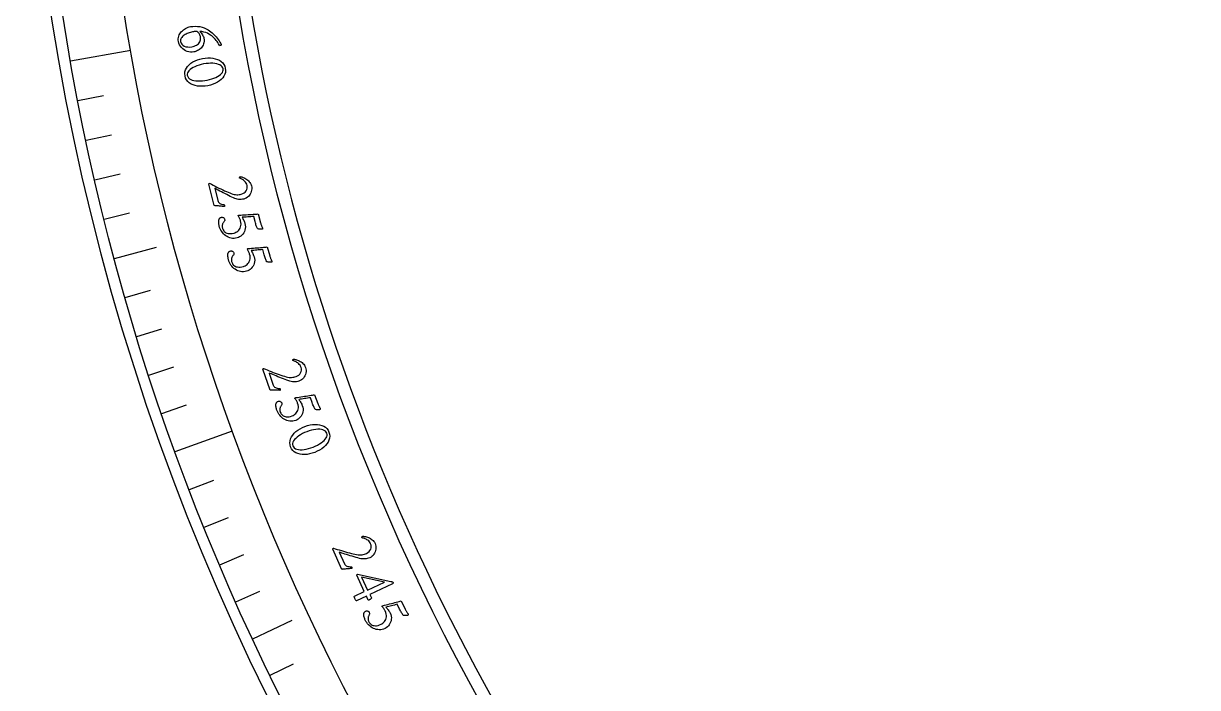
# Model space of a CAD drawing. Header units: millimetres. Extents: x -50 to 50, y -50 to 64.
# Drawn here: x -50 to -24.82, y -22.07 to -7.84 of the extents above; entities that cross this region are included whole.
import ezdxf

# ---------------------------------------------------------------- set-up
doc = ezdxf.new("R2010")
doc.units = ezdxf.units.MM
for name, color, linetype in [('CUT_INNER', 6, 'Continuous'), ('CUT_OUTER', 1, 'Continuous'), ('ENGRAVE', 7, 'Continuous'), ('ENGRAVE_FINE', 8, 'Continuous'), ('TEXT', 5, 'Continuous')]:
    doc.layers.add(name, color=color, linetype=linetype)

msp = doc.modelspace()

# ---------------------------------------------------------------- linework, layer by layer
at = {"layer": 'CUT_INNER'}
msp.add_arc((0.0002, -0.0001), 45.7499, 92.31774, 38.3206, dxfattribs=at)
at = {"layer": 'CUT_OUTER'}
msp.add_arc((0, -0.0002), 49.9998, 177.11535, 4.43206, dxfattribs=at)
at = {"layer": 'ENGRAVE'}
for points in [[(-48.9893, -8.6381), (-47.7001, -8.4108)], [(-48.05, -12.875), (-47.1468, -12.633)], [(-46.745, -17.0138), (-45.515, -16.5661)], [(-45.0843, -21.0231), (-44.2369, -20.628)]]:
    msp.add_lwpolyline(points, dxfattribs=at)
for radius in [49.745, 48.436, 46.005]:
    msp.add_circle((0, 0), radius, dxfattribs=at)
at = {"layer": 'ENGRAVE_FINE'}
for points in [[(-48.831, -9.4918), (-48.2804, -9.3847)], [(-48.658, -10.3426), (-48.1092, -10.2259)], [(-48.47, -11.1902), (-47.9234, -11.064)], [(-48.2674, -12.0344), (-47.723, -11.8987)], [(-47.818, -13.7116), (-47.2787, -13.5569)], [(-47.5714, -14.544), (-47.0349, -14.38)], [(-47.3103, -15.3721), (-46.7768, -15.1987)], [(-47.0348, -16.1954), (-46.5044, -16.0127)], [(-46.441, -17.827), (-45.9172, -17.626)], [(-46.1228, -18.6348), (-45.6026, -18.4247)], [(-45.7905, -19.4369), (-45.2741, -19.2177)], [(-45.4443, -20.2331), (-44.9318, -20.0049)], [(-44.7105, -21.8068), (-44.2063, -21.5608)]]:
    msp.add_lwpolyline(points, dxfattribs=at)
at = {"layer": 'TEXT'}
for points in [[(-46.1317, -8.1569), (-46.1274, -8.1906), (-46.1269, -8.2222), (-46.1301, -8.2515), (-46.137, -8.2786), (-46.147, -8.3035), (-46.1592, -8.3264), (-46.1736, -8.3472), (-46.1902, -8.3659), (-46.2084, -8.3827), (-46.2275, -8.3976), (-46.2474, -8.4107), (-46.2682, -8.4219), (-46.289, -8.4313), (-46.309, -8.4389), (-46.3281, -8.4448), (-46.3464, -8.4489), (-46.3833, -8.4533), (-46.4198, -8.4529), (-46.4558, -8.4476), (-46.4913, -8.4376), (-46.5253, -8.4232), (-46.5568, -8.4052), (-46.5858, -8.3835), (-46.6122, -8.3581), (-46.6351, -8.3294), (-46.6533, -8.2978), (-46.6671, -8.2633), (-46.6762, -8.226), (-46.6797, -8.196), (-46.6796, -8.1668), (-46.6759, -8.1385), (-46.6686, -8.1112), (-46.6582, -8.085), (-46.6453, -8.0603), (-46.6299, -8.037), (-46.6121, -8.0152), (-46.5922, -7.995), (-46.5707, -7.9766), (-46.5475, -7.96), (-46.5227, -7.9451), (-46.4969, -7.9323), (-46.4708, -7.9219), (-46.4444, -7.9138), (-46.4176, -7.908), (-46.3663, -7.9014), (-46.3156, -7.8991), (-46.2656, -7.9012), (-46.2163, -7.9076), (-46.1684, -7.9183), (-46.1228, -7.9332), (-46.0796, -7.9523), (-46.0385, -7.9756), (-46.0086, -7.996), (-45.9793, -8.0183), (-45.9508, -8.0425), (-45.9229, -8.0687), (-45.8962, -8.0961), (-45.8709, -8.1241), (-45.8471, -8.1527), (-45.8248, -8.1818), (-45.8044, -8.2109), (-45.7864, -8.2393), (-45.7709, -8.267), (-45.7577, -8.2939), (-45.7579, -8.2984), (-45.7603, -8.3024), (-45.7647, -8.306), (-45.7713, -8.309), (-45.7785, -8.3115), (-45.7846, -8.3135), (-45.7896, -8.3149), (-45.7935, -8.3158), (-45.8051, -8.2954), (-45.8182, -8.2738), (-45.833, -8.251), (-45.8494, -8.2269), (-45.8676, -8.2024), (-45.8879, -8.1782), (-45.9103, -8.1542), (-45.9348, -8.1305), (-45.9614, -8.1078), (-45.9905, -8.0869), (-46.0221, -8.0678), (-46.056, -8.0505), (-46.0926, -8.0357), (-46.1322, -8.0239), (-46.1746, -8.0154), (-46.2199, -8.0099), (-46.2031, -8.0259), (-46.1877, -8.0431), (-46.1738, -8.0617), (-46.1613, -8.0816), (-46.1506, -8.1017), (-46.1422, -8.1209), (-46.1359, -8.1393), (-46.1317, -8.1569)], [(-46.2811, -8.0092), (-46.2924, -8.0098), (-46.3039, -8.0106), (-46.3155, -8.0117), (-46.3273, -8.0129), (-46.3391, -8.0143), (-46.3509, -8.0159), (-46.3626, -8.0177), (-46.3744, -8.0196), (-46.3972, -8.0242), (-46.4204, -8.0301), (-46.4439, -8.0373), (-46.4678, -8.0457), (-46.4912, -8.0554), (-46.5135, -8.0663), (-46.5348, -8.0783), (-46.5549, -8.0914), (-46.5734, -8.1056), (-46.5897, -8.1208), (-46.6038, -8.1369), (-46.6157, -8.154), (-46.6247, -8.1719), (-46.6301, -8.1904), (-46.6319, -8.2095), (-46.6302, -8.2293), (-46.6209, -8.2597), (-46.6045, -8.2857), (-46.5811, -8.3075), (-46.5507, -8.325), (-46.5152, -8.3373), (-46.477, -8.3438), (-46.4358, -8.3444), (-46.3918, -8.3392), (-46.3636, -8.333), (-46.3369, -8.3249), (-46.3115, -8.3148), (-46.2876, -8.3027), (-46.2658, -8.2887), (-46.2468, -8.2726), (-46.2307, -8.2544), (-46.2174, -8.2342), (-46.2077, -8.2119), (-46.2023, -8.1874), (-46.2012, -8.1606), (-46.2044, -8.1315), (-46.2075, -8.1168), (-46.2119, -8.1016), (-46.2176, -8.0857), (-46.2245, -8.0693), (-46.2337, -8.053), (-46.2462, -8.0376), (-46.262, -8.023), (-46.2811, -8.0092)], [(-45.6719, -8.7987), (-45.6669, -8.8444), (-45.67, -8.8878), (-45.6811, -8.929), (-45.7002, -8.9681), (-45.7262, -9.0047), (-45.7578, -9.0383), (-45.7951, -9.0691), (-45.838, -9.0969), (-45.8853, -9.1215), (-45.9357, -9.1423), (-45.9893, -9.1595), (-46.046, -9.173), (-46.1036, -9.1822), (-46.1597, -9.1867), (-46.2143, -9.1865), (-46.2675, -9.1814), (-46.3179, -9.1716), (-46.3643, -9.1568), (-46.4066, -9.1373), (-46.4449, -9.1128), (-46.4778, -9.0834), (-46.5039, -9.049), (-46.5231, -9.0096), (-46.5356, -8.9651), (-46.5403, -8.9204), (-46.5369, -8.8773), (-46.5255, -8.836), (-46.5059, -8.7963), (-46.4795, -8.7591), (-46.4475, -8.7248), (-46.41, -8.6936), (-46.3669, -8.6653), (-46.3194, -8.6406), (-46.2689, -8.6199), (-46.2151, -8.6031), (-46.1583, -8.5902), (-46.1006, -8.5817), (-46.0445, -8.5779), (-45.9899, -8.5787), (-45.9368, -8.5843), (-45.8865, -8.5945), (-45.8404, -8.6095), (-45.7985, -8.6294), (-45.7607, -8.654), (-45.7284, -8.6833), (-45.7028, -8.7172), (-45.684, -8.7556), (-45.6719, -8.7987)], [(-45.72, -8.815), (-45.7284, -8.7888), (-45.7428, -8.7658), (-45.7633, -8.7459), (-45.7899, -8.7292), (-45.8214, -8.7156), (-45.8569, -8.7051), (-45.8963, -8.6977), (-45.9397, -8.6935), (-45.986, -8.6923), (-46.0342, -8.6944), (-46.0842, -8.6996), (-46.1362, -8.708), (-46.1871, -8.719), (-46.2353, -8.7324), (-46.2809, -8.7481), (-46.3237, -8.7662), (-46.3629, -8.786), (-46.3973, -8.807), (-46.4269, -8.8292), (-46.4518, -8.8525), (-46.4709, -8.8766), (-46.4832, -8.9008), (-46.4886, -8.9253), (-46.4872, -8.9501), (-46.4783, -8.9785), (-46.4631, -9.003), (-46.4418, -9.0236), (-46.4142, -9.0403), (-46.3816, -9.0534), (-46.3449, -9.063), (-46.3043, -9.0693), (-46.2598, -9.0722), (-46.2125, -9.072), (-46.1639, -9.0689), (-46.1138, -9.0629), (-46.0624, -9.0541), (-46.0112, -9.0427), (-45.9631, -9.0291), (-45.9182, -9.0134), (-45.8765, -8.9956), (-45.8387, -8.9762), (-45.8056, -8.9556), (-45.7772, -8.9339), (-45.7534, -8.9109), (-45.7353, -8.8873), (-45.7237, -8.8634), (-45.7186, -8.8393), (-45.72, -8.815)], [(-45.693, -11.7636), (-45.7115, -11.7611), (-45.7312, -11.7587), (-45.7521, -11.7563), (-45.7741, -11.7541), (-45.7962, -11.752), (-45.8175, -11.7501), (-45.838, -11.7482), (-45.8576, -11.7466), (-45.8752, -11.7451), (-45.8897, -11.7439), (-45.901, -11.743), (-45.9092, -11.7424), (-46.0247, -11.2813), (-46.0236, -11.2789), (-46.0221, -11.2762), (-46.0203, -11.2733), (-46.018, -11.2703), (-46.0156, -11.2675), (-46.0133, -11.2653), (-46.0111, -11.2638), (-46.009, -11.263), (-45.9705, -11.2834), (-45.9313, -11.304), (-45.8912, -11.3246), (-45.8505, -11.3454), (-45.8094, -11.3659), (-45.7688, -11.3858), (-45.7284, -11.4049), (-45.6884, -11.4234), (-45.6495, -11.4407), (-45.6123, -11.4565), (-45.577, -11.4707), (-45.5436, -11.4834), (-45.51, -11.4946), (-45.4792, -11.5025), (-45.4513, -11.5073), (-45.426, -11.509), (-45.4022, -11.5083), (-45.3781, -11.506), (-45.3539, -11.5021), (-45.3296, -11.4967), (-45.2977, -11.4859), (-45.2699, -11.4707), (-45.246, -11.451), (-45.2261, -11.4269), (-45.2115, -11.4), (-45.2032, -11.3717), (-45.2015, -11.3422), (-45.2061, -11.3113), (-45.2139, -11.2864), (-45.2241, -11.2638), (-45.2368, -11.2436), (-45.252, -11.2258), (-45.2683, -11.2102), (-45.2848, -11.1965), (-45.3013, -11.1848), (-45.3178, -11.1751), (-45.3333, -11.1671), (-45.3465, -11.1608), (-45.3576, -11.156), (-45.3665, -11.1528), (-45.3669, -11.1486), (-45.3663, -11.144), (-45.3646, -11.1391), (-45.3618, -11.1338), (-45.3586, -11.129), (-45.3558, -11.1254), (-45.3532, -11.123), (-45.351, -11.1219), (-45.3432, -11.1231), (-45.3327, -11.1254), (-45.3197, -11.1291), (-45.3042, -11.1339), (-45.287, -11.1403), (-45.269, -11.1483), (-45.2502, -11.1579), (-45.2307, -11.1693), (-45.2112, -11.1822), (-45.1925, -11.1967), (-45.1748, -11.2127), (-45.1579, -11.2302), (-45.1427, -11.2495), (-45.13, -11.2708), (-45.1197, -11.2939), (-45.1119, -11.3191), (-45.1062, -11.3503), (-45.1048, -11.3811), (-45.1077, -11.4115), (-45.1149, -11.4416), (-45.1258, -11.4703), (-45.1396, -11.497), (-45.1564, -11.5216), (-45.1761, -11.5441), (-45.1982, -11.5639), (-45.2222, -11.58), (-45.2479, -11.5927), (-45.2754, -11.6017), (-45.3038, -11.6076), (-45.3319, -11.6108), (-45.3599, -11.6113), (-45.3876, -11.6089), (-45.4151, -11.6042), (-45.4422, -11.5974), (-45.4689, -11.5885), (-45.4952, -11.5775), (-45.5301, -11.5613), (-45.5663, -11.544), (-45.6037, -11.5256), (-45.6424, -11.5062), (-45.6811, -11.4864), (-45.7185, -11.4671), (-45.7548, -11.4483), (-45.7898, -11.43), (-45.8225, -11.4128), (-45.8518, -11.3974), (-45.8776, -11.3838), (-45.9, -11.3721), (-45.8338, -11.6362), (-45.8274, -11.6546), (-45.8184, -11.6704), (-45.8067, -11.6837), (-45.7923, -11.6944), (-45.7749, -11.7031), (-45.7544, -11.7105), (-45.7307, -11.7167), (-45.7038, -11.7216), (-45.6997, -11.7226), (-45.6964, -11.7251), (-45.6937, -11.7291), (-45.6918, -11.7344), (-45.6914, -11.7368), (-45.6911, -11.74), (-45.691, -11.744), (-45.691, -11.7487), (-45.6912, -11.7534), (-45.6916, -11.7575), (-45.6922, -11.7609), (-45.693, -11.7636)], [(-45.251, -12.125), (-45.2432, -12.163), (-45.2405, -12.1993), (-45.2429, -12.2339), (-45.2505, -12.2667), (-45.2622, -12.2974), (-45.2771, -12.3257), (-45.295, -12.3514), (-45.316, -12.3747), (-45.3393, -12.395), (-45.3641, -12.4117), (-45.3903, -12.4249), (-45.4179, -12.4344), (-45.4513, -12.4416), (-45.4841, -12.4447), (-45.5163, -12.4438), (-45.5479, -12.4388), (-45.5785, -12.4302), (-45.6077, -12.4187), (-45.6355, -12.4043), (-45.662, -12.387), (-45.6868, -12.3671), (-45.7097, -12.3451), (-45.7307, -12.3211), (-45.7498, -12.295), (-45.7667, -12.2673), (-45.7812, -12.2386), (-45.7932, -12.2089), (-45.8028, -12.1782), (-45.8059, -12.1643), (-45.8086, -12.1486), (-45.8108, -12.1311), (-45.8124, -12.1116), (-45.8132, -12.0916), (-45.8125, -12.0722), (-45.8106, -12.0535), (-45.8072, -12.0354), (-45.8053, -12.0316), (-45.8022, -12.0268), (-45.798, -12.021), (-45.7926, -12.0141), (-45.7863, -12.0074), (-45.7795, -12.002), (-45.7722, -11.9979), (-45.7643, -11.9951), (-45.7505, -11.9926), (-45.7375, -11.9926), (-45.7253, -11.9951), (-45.7139, -12), (-45.7039, -12.0068), (-45.6959, -12.0147), (-45.69, -12.0238), (-45.6861, -12.034), (-45.684, -12.0472), (-45.685, -12.0596), (-45.6889, -12.0713), (-45.6958, -12.0823), (-45.7039, -12.0928), (-45.7114, -12.1033), (-45.7183, -12.1136), (-45.7245, -12.124), (-45.7306, -12.1363), (-45.7351, -12.1491), (-45.7378, -12.1625), (-45.7388, -12.1764), (-45.7386, -12.1905), (-45.7374, -12.2042), (-45.7353, -12.2176), (-45.7323, -12.2307), (-45.7264, -12.248), (-45.7179, -12.2648), (-45.707, -12.281), (-45.6936, -12.2966), (-45.6776, -12.3108), (-45.6587, -12.3227), (-45.637, -12.3322), (-45.6126, -12.3394), (-45.5852, -12.3434), (-45.5548, -12.3434), (-45.5215, -12.3392), (-45.4852, -12.331), (-45.4644, -12.324), (-45.4439, -12.3142), (-45.4237, -12.3018), (-45.4038, -12.2866), (-45.3852, -12.2687), (-45.3692, -12.2481), (-45.3558, -12.225), (-45.3448, -12.1991), (-45.3376, -12.1706), (-45.3353, -12.1393), (-45.3381, -12.1051), (-45.3458, -12.0682), (-45.3493, -12.0566), (-45.354, -12.0434), (-45.36, -12.0285), (-45.3673, -12.012), (-45.3749, -11.9959), (-45.3821, -11.9824), (-45.3889, -11.9715), (-45.3953, -11.9632), (-45.3955, -11.9611), (-45.3948, -11.9589), (-45.3934, -11.9566), (-45.3912, -11.9542), (-45.3885, -11.9519), (-45.3856, -11.95), (-45.3825, -11.9485), (-45.3792, -11.9474), (-45.3401, -11.945), (-45.301, -11.9426), (-45.2618, -11.9402), (-45.2227, -11.9378), (-45.1842, -11.9354), (-45.1471, -11.9331), (-45.1113, -11.9308), (-45.0769, -11.9286), (-45.0446, -11.9265), (-45.0156, -11.9244), (-44.9897, -11.9223), (-44.967, -11.9202), (-44.9156, -12.1123), (-44.9118, -12.1256), (-44.9077, -12.1391), (-44.9031, -12.1526), (-44.8981, -12.1662), (-44.8931, -12.1792), (-44.8883, -12.191), (-44.8838, -12.2017), (-44.8794, -12.2111), (-44.8757, -12.2189), (-44.8731, -12.2244), (-44.8715, -12.2278), (-44.871, -12.2289), (-44.872, -12.2326), (-44.873, -12.236), (-44.8739, -12.2392), (-44.8746, -12.242), (-44.8756, -12.2445), (-44.877, -12.2464), (-44.879, -12.2479), (-44.8814, -12.2489), (-44.8844, -12.2494), (-44.889, -12.2497), (-44.8954, -12.2499), (-44.9036, -12.2499), (-44.913, -12.2497), (-44.9229, -12.2491), (-44.9333, -12.2481), (-44.9444, -12.2467), (-44.9554, -12.2448), (-44.9658, -12.2424), (-44.9757, -12.2393), (-44.9851, -12.2356), (-44.9902, -12.2219), (-44.9958, -12.207), (-45.0016, -12.1906), (-45.0079, -12.173), (-45.0143, -12.1538), (-45.0209, -12.1328), (-45.0275, -12.11), (-45.0343, -12.0855), (-45.0636, -11.9759), (-45.095, -11.9779), (-45.1267, -11.98), (-45.1586, -11.9822), (-45.1908, -11.9846), (-45.2227, -11.9869), (-45.2538, -11.9889), (-45.2842, -11.9906), (-45.3139, -11.9921), (-45.3049, -12.0052), (-45.2957, -12.0205), (-45.2864, -12.0381), (-45.2769, -12.0578), (-45.2682, -12.0776), (-45.2609, -12.0954), (-45.2552, -12.1112), (-45.251, -12.125)], [(-45.054, -12.8378), (-45.0455, -12.8757), (-45.0423, -12.9119), (-45.0442, -12.9465), (-45.0512, -12.9795), (-45.0625, -13.0104), (-45.0768, -13.0388), (-45.0944, -13.0649), (-45.115, -13.0885), (-45.138, -13.1092), (-45.1625, -13.1263), (-45.1885, -13.1398), (-45.2159, -13.1498), (-45.2492, -13.1575), (-45.282, -13.1612), (-45.3142, -13.1607), (-45.3458, -13.1562), (-45.3766, -13.1481), (-45.406, -13.1371), (-45.434, -13.1232), (-45.4607, -13.1062), (-45.4859, -13.0867), (-45.5091, -13.0651), (-45.5305, -13.0414), (-45.55, -13.0156), (-45.5674, -12.9883), (-45.5823, -12.9598), (-45.5948, -12.9303), (-45.6048, -12.8997), (-45.6082, -12.8859), (-45.6111, -12.8702), (-45.6136, -12.8527), (-45.6155, -12.8333), (-45.6166, -12.8133), (-45.6163, -12.7939), (-45.6146, -12.7751), (-45.6115, -12.757), (-45.6097, -12.7532), (-45.6067, -12.7483), (-45.6025, -12.7424), (-45.5972, -12.7355), (-45.591, -12.7286), (-45.5843, -12.7231), (-45.5771, -12.7189), (-45.5693, -12.716), (-45.5555, -12.7133), (-45.5425, -12.7131), (-45.5302, -12.7154), (-45.5187, -12.7201), (-45.5086, -12.7267), (-45.5006, -12.7345), (-45.4945, -12.7435), (-45.4905, -12.7537), (-45.4882, -12.7668), (-45.4889, -12.7793), (-45.4927, -12.791), (-45.4994, -12.8021), (-45.5073, -12.8127), (-45.5147, -12.8233), (-45.5214, -12.8338), (-45.5275, -12.8442), (-45.5334, -12.8566), (-45.5376, -12.8695), (-45.5401, -12.883), (-45.5409, -12.8969), (-45.5404, -12.911), (-45.539, -12.9247), (-45.5367, -12.938), (-45.5335, -12.951), (-45.5273, -12.9683), (-45.5186, -12.9849), (-45.5075, -13.001), (-45.4938, -13.0164), (-45.4776, -13.0303), (-45.4585, -13.0419), (-45.4367, -13.0511), (-45.4121, -13.0579), (-45.3846, -13.0615), (-45.3543, -13.0609), (-45.321, -13.0563), (-45.2848, -13.0475), (-45.2642, -13.0401), (-45.2438, -13.03), (-45.2238, -13.0172), (-45.2042, -13.0017), (-45.1859, -12.9836), (-45.1702, -12.9628), (-45.1571, -12.9394), (-45.1466, -12.9134), (-45.1398, -12.8848), (-45.1381, -12.8534), (-45.1414, -12.8193), (-45.1497, -12.7825), (-45.1533, -12.771), (-45.1583, -12.7578), (-45.1645, -12.743), (-45.172, -12.7266), (-45.1799, -12.7106), (-45.1873, -12.6973), (-45.1943, -12.6865), (-45.2008, -12.6783), (-45.201, -12.6762), (-45.2004, -12.674), (-45.199, -12.6717), (-45.1968, -12.6692), (-45.1942, -12.6669), (-45.1913, -12.6649), (-45.1882, -12.6634), (-45.185, -12.6623), (-45.1459, -12.6592), (-45.1068, -12.6562), (-45.0677, -12.6532), (-45.0286, -12.6501), (-44.9902, -12.6471), (-44.9531, -12.6442), (-44.9174, -12.6414), (-44.8829, -12.6387), (-44.8508, -12.636), (-44.8218, -12.6335), (-44.7959, -12.631), (-44.7732, -12.6286), (-44.7188, -12.8198), (-44.7148, -12.8331), (-44.7104, -12.8464), (-44.7057, -12.8599), (-44.7005, -12.8734), (-44.6953, -12.8863), (-44.6903, -12.8981), (-44.6856, -12.9087), (-44.6811, -12.9181), (-44.6773, -12.9258), (-44.6745, -12.9312), (-44.6729, -12.9345), (-44.6723, -12.9356), (-44.6733, -12.9394), (-44.6743, -12.9428), (-44.6751, -12.946), (-44.6758, -12.9489), (-44.6767, -12.9513), (-44.6781, -12.9533), (-44.6801, -12.9548), (-44.6825, -12.9558), (-44.6854, -12.9564), (-44.6901, -12.9568), (-44.6965, -12.9571), (-44.7047, -12.9572), (-44.714, -12.9572), (-44.7239, -12.9567), (-44.7344, -12.9559), (-44.7455, -12.9547), (-44.7565, -12.953), (-44.767, -12.9506), (-44.7769, -12.9477), (-44.7863, -12.9442), (-44.7917, -12.9306), (-44.7975, -12.9157), (-44.8036, -12.8995), (-44.8101, -12.8819), (-44.8169, -12.8628), (-44.8238, -12.8419), (-44.8308, -12.8193), (-44.8379, -12.7949), (-44.8689, -12.6858), (-44.9003, -12.6882), (-44.932, -12.6908), (-44.9639, -12.6936), (-44.996, -12.6965), (-45.0278, -12.6993), (-45.0589, -12.7018), (-45.0893, -12.704), (-45.119, -12.7059), (-45.1097, -12.7188), (-45.1003, -12.734), (-45.0907, -12.7514), (-45.081, -12.771), (-45.0719, -12.7907), (-45.0644, -12.8084), (-45.0584, -12.8241), (-45.054, -12.8378)], [(-44.4938, -15.7013), (-44.5125, -15.7004), (-44.5324, -15.6997), (-44.5534, -15.6992), (-44.5755, -15.6989), (-44.5977, -15.6987), (-44.6191, -15.6986), (-44.6396, -15.6986), (-44.6593, -15.6986), (-44.677, -15.6987), (-44.6915, -15.6987), (-44.7029, -15.6988), (-44.7111, -15.6989), (-44.8663, -15.2497), (-44.8654, -15.2472), (-44.8642, -15.2444), (-44.8626, -15.2414), (-44.8606, -15.2381), (-44.8585, -15.2351), (-44.8563, -15.2328), (-44.8543, -15.2311), (-44.8523, -15.2301), (-44.8122, -15.2471), (-44.7713, -15.2641), (-44.7296, -15.2812), (-44.6872, -15.2984), (-44.6445, -15.3152), (-44.6023, -15.3314), (-44.5604, -15.347), (-44.5189, -15.3619), (-44.4786, -15.3758), (-44.4403, -15.3883), (-44.4039, -15.3994), (-44.3694, -15.4091), (-44.335, -15.4173), (-44.3037, -15.4225), (-44.2754, -15.4249), (-44.2501, -15.4243), (-44.2264, -15.4215), (-44.2026, -15.4172), (-44.1789, -15.4112), (-44.1551, -15.4037), (-44.1243, -15.3902), (-44.0979, -15.3725), (-44.0758, -15.3509), (-44.0581, -15.3251), (-44.0458, -15.297), (-44.0401, -15.2682), (-44.0409, -15.2386), (-44.0483, -15.2083), (-44.0582, -15.1841), (-44.0703, -15.1625), (-44.0847, -15.1435), (-44.1014, -15.1271), (-44.119, -15.1129), (-44.1366, -15.1008), (-44.1541, -15.0905), (-44.1714, -15.0823), (-44.1875, -15.0757), (-44.2012, -15.0705), (-44.2127, -15.0667), (-44.2218, -15.0643), (-44.2226, -15.0602), (-44.2224, -15.0556), (-44.2211, -15.0505), (-44.2188, -15.045), (-44.2161, -15.0399), (-44.2135, -15.0361), (-44.2112, -15.0335), (-44.2091, -15.0322), (-44.2012, -15.0327), (-44.1906, -15.0341), (-44.1773, -15.0366), (-44.1614, -15.0401), (-44.1437, -15.0449), (-44.1251, -15.0513), (-44.1055, -15.0593), (-44.0851, -15.0689), (-44.0645, -15.0801), (-44.0447, -15.0929), (-44.0256, -15.1073), (-44.0073, -15.1233), (-43.9905, -15.1412), (-43.9759, -15.1612), (-43.9637, -15.1834), (-43.9538, -15.2078), (-43.9453, -15.2384), (-43.9412, -15.269), (-43.9415, -15.2995), (-43.9461, -15.33), (-43.9544, -15.3596), (-43.9658, -15.3874), (-43.9804, -15.4134), (-43.9981, -15.4376), (-44.0184, -15.4591), (-44.0408, -15.4773), (-44.0653, -15.4922), (-44.092, -15.5036), (-44.1197, -15.512), (-44.1475, -15.5176), (-44.1753, -15.5204), (-44.2031, -15.5206), (-44.2309, -15.5182), (-44.2585, -15.5138), (-44.2858, -15.5073), (-44.313, -15.4986), (-44.3492, -15.4855), (-44.3868, -15.4714), (-44.4257, -15.4564), (-44.4659, -15.4404), (-44.5061, -15.4241), (-44.5451, -15.4081), (-44.5829, -15.3925), (-44.6194, -15.3773), (-44.6535, -15.363), (-44.684, -15.3503), (-44.7109, -15.339), (-44.7342, -15.3293), (-44.6452, -15.5866), (-44.6373, -15.6044), (-44.6269, -15.6194), (-44.6141, -15.6315), (-44.5988, -15.6409), (-44.5808, -15.6481), (-44.5597, -15.6537), (-44.5355, -15.6578), (-44.5082, -15.6603), (-44.5041, -15.661), (-44.5006, -15.6632), (-44.4976, -15.6669), (-44.4952, -15.6721), (-44.4946, -15.6744), (-44.494, -15.6776), (-44.4936, -15.6815), (-44.4932, -15.6862), (-44.493, -15.691), (-44.493, -15.6951), (-44.4933, -15.6985), (-44.4938, -15.7013)], [(-44.0221, -16.0227), (-44.0109, -16.06), (-44.0051, -16.0959), (-44.0045, -16.1305), (-44.0092, -16.1639), (-44.0182, -16.1955), (-44.0305, -16.2249), (-44.0461, -16.2521), (-44.0651, -16.2772), (-44.0865, -16.2994), (-44.1097, -16.3182), (-44.1346, -16.3336), (-44.1613, -16.3455), (-44.194, -16.3556), (-44.2264, -16.3616), (-44.2585, -16.3634), (-44.2904, -16.3612), (-44.3217, -16.3553), (-44.3518, -16.3465), (-44.3808, -16.3345), (-44.4086, -16.3195), (-44.4351, -16.3019), (-44.4598, -16.282), (-44.4828, -16.2599), (-44.5041, -16.2356), (-44.5234, -16.2095), (-44.5403, -16.1822), (-44.5549, -16.1536), (-44.5671, -16.1238), (-44.5714, -16.1103), (-44.5755, -16.0949), (-44.5792, -16.0776), (-44.5825, -16.0584), (-44.585, -16.0385), (-44.586, -16.0191), (-44.5857, -16.0003), (-44.584, -15.982), (-44.5824, -15.978), (-44.5797, -15.973), (-44.576, -15.9668), (-44.5712, -15.9595), (-44.5655, -15.9522), (-44.5592, -15.9463), (-44.5523, -15.9415), (-44.5447, -15.9381), (-44.5312, -15.9344), (-44.5182, -15.9332), (-44.5058, -15.9346), (-44.494, -15.9386), (-44.4835, -15.9444), (-44.4749, -15.9516), (-44.4682, -15.9602), (-44.4634, -15.97), (-44.4602, -15.983), (-44.4601, -15.9955), (-44.4629, -16.0074), (-44.4689, -16.0189), (-44.476, -16.0301), (-44.4826, -16.0412), (-44.4885, -16.0522), (-44.4939, -16.063), (-44.4989, -16.0758), (-44.5022, -16.0889), (-44.5037, -16.1025), (-44.5035, -16.1165), (-44.502, -16.1305), (-44.4997, -16.1441), (-44.4964, -16.1572), (-44.4923, -16.17), (-44.4849, -16.1867), (-44.475, -16.2027), (-44.4627, -16.2179), (-44.448, -16.2323), (-44.4308, -16.245), (-44.411, -16.2552), (-44.3886, -16.2628), (-44.3635, -16.2679), (-44.3359, -16.2695), (-44.3057, -16.2668), (-44.2728, -16.2597), (-44.2374, -16.2484), (-44.2173, -16.2396), (-44.1977, -16.2281), (-44.1787, -16.2139), (-44.1601, -16.197), (-44.1432, -16.1776), (-44.1291, -16.1557), (-44.1177, -16.1315), (-44.109, -16.1048), (-44.1043, -16.0757), (-44.1048, -16.0443), (-44.1105, -16.0106), (-44.1214, -15.9744), (-44.1259, -15.9632), (-44.1318, -15.9504), (-44.1391, -15.9361), (-44.1477, -15.9203), (-44.1567, -15.9049), (-44.1651, -15.8921), (-44.1728, -15.8818), (-44.1799, -15.8741), (-44.1802, -15.8721), (-44.1798, -15.8698), (-44.1786, -15.8674), (-44.1766, -15.8648), (-44.1741, -15.8623), (-44.1714, -15.8601), (-44.1684, -15.8584), (-44.1653, -15.857), (-44.1265, -15.8512), (-44.0877, -15.8454), (-44.0489, -15.8396), (-44.0102, -15.8338), (-43.972, -15.828), (-43.9353, -15.8225), (-43.8998, -15.8171), (-43.8657, -15.8119), (-43.8338, -15.807), (-43.805, -15.8024), (-43.7794, -15.798), (-43.7569, -15.794), (-43.689, -15.9808), (-43.6841, -15.9938), (-43.6788, -16.0068), (-43.6731, -16.0199), (-43.6669, -16.033), (-43.6608, -16.0456), (-43.655, -16.0569), (-43.6495, -16.0671), (-43.6444, -16.0762), (-43.64, -16.0836), (-43.6369, -16.0889), (-43.635, -16.092), (-43.6344, -16.0931), (-43.6351, -16.0969), (-43.6358, -16.1004), (-43.6364, -16.1036), (-43.6369, -16.1065), (-43.6376, -16.1091), (-43.6389, -16.1111), (-43.6407, -16.1128), (-43.6431, -16.114), (-43.646, -16.1147), (-43.6506, -16.1154), (-43.657, -16.1162), (-43.6651, -16.1169), (-43.6744, -16.1175), (-43.6844, -16.1178), (-43.6949, -16.1177), (-43.706, -16.1173), (-43.7171, -16.1164), (-43.7277, -16.1148), (-43.7379, -16.1126), (-43.7475, -16.1097), (-43.7538, -16.0966), (-43.7606, -16.0821), (-43.7679, -16.0664), (-43.7756, -16.0493), (-43.7838, -16.0308), (-43.7921, -16.0104), (-43.8007, -15.9884), (-43.8096, -15.9645), (-43.8483, -15.8579), (-43.8795, -15.8626), (-43.9109, -15.8674), (-43.9425, -15.8725), (-43.9743, -15.8776), (-44.0059, -15.8827), (-44.0367, -15.8874), (-44.0669, -15.8918), (-44.0963, -15.8958), (-44.0862, -15.9081), (-44.0757, -15.9226), (-44.0649, -15.9392), (-44.0537, -15.9581), (-44.0433, -15.977), (-44.0345, -15.9942), (-44.0275, -16.0094), (-44.0221, -16.0227)], [(-43.4502, -16.5959), (-43.4373, -16.64), (-43.4328, -16.6833), (-43.4365, -16.7258), (-43.4486, -16.7676), (-43.4679, -16.8081), (-43.4932, -16.8468), (-43.5245, -16.8835), (-43.562, -16.9184), (-43.6043, -16.9508), (-43.6503, -16.9801), (-43.7001, -17.0063), (-43.7536, -17.0294), (-43.8087, -17.0485), (-43.8631, -17.0627), (-43.917, -17.0719), (-43.9702, -17.0762), (-44.0216, -17.0752), (-44.0698, -17.0688), (-44.1149, -17.0569), (-44.1569, -17.0395), (-44.1944, -17.0162), (-44.226, -16.9868), (-44.2519, -16.9513), (-44.2718, -16.9097), (-44.2843, -16.8665), (-44.2884, -16.8235), (-44.2843, -16.7808), (-44.2719, -16.7384), (-44.2524, -16.6971), (-44.2268, -16.6578), (-44.1953, -16.6205), (-44.1577, -16.5852), (-44.1153, -16.5526), (-44.0691, -16.5234), (-44.0191, -16.4975), (-43.9653, -16.475), (-43.91, -16.4566), (-43.8554, -16.4431), (-43.8015, -16.4345), (-43.7482, -16.4307), (-43.697, -16.432), (-43.649, -16.4389), (-43.6043, -16.4511), (-43.5628, -16.4688), (-43.5259, -16.492), (-43.4948, -16.5209), (-43.4696, -16.5556), (-43.4502, -16.5959)], [(-43.4947, -16.6203), (-43.5075, -16.5959), (-43.5257, -16.5757), (-43.5494, -16.5597), (-43.5784, -16.5479), (-43.6118, -16.54), (-43.6486, -16.5358), (-43.6887, -16.5354), (-43.7322, -16.5387), (-43.778, -16.5457), (-43.825, -16.556), (-43.8735, -16.5699), (-43.9232, -16.5872), (-43.9714, -16.6068), (-44.0165, -16.6284), (-44.0587, -16.6518), (-44.0977, -16.677), (-44.1329, -16.7033), (-44.1631, -16.73), (-44.1884, -16.757), (-44.2089, -16.7843), (-44.2235, -16.8113), (-44.2314, -16.8373), (-44.2325, -16.8624), (-44.2268, -16.8865), (-44.2131, -16.9129), (-44.1939, -16.9344), (-44.1693, -16.951), (-44.1392, -16.9627), (-44.1048, -16.9699), (-44.0671, -16.9731), (-44.026, -16.9722), (-43.9816, -16.9673), (-43.9351, -16.9589), (-43.8878, -16.9474), (-43.8395, -16.9328), (-43.7904, -16.9152), (-43.7419, -16.895), (-43.6969, -16.8733), (-43.6555, -16.8501), (-43.6175, -16.8254), (-43.5836, -16.7997), (-43.5546, -16.7736), (-43.5304, -16.7473), (-43.511, -16.7205), (-43.4972, -16.6941), (-43.4899, -16.6686), (-43.4891, -16.644), (-43.4947, -16.6203)], [(-42.956, -19.5194), (-42.9748, -19.5201), (-42.9946, -19.5212), (-43.0156, -19.5225), (-43.0376, -19.5241), (-43.0598, -19.5259), (-43.0811, -19.5277), (-43.1016, -19.5294), (-43.1212, -19.5312), (-43.1388, -19.5328), (-43.1532, -19.5341), (-43.1645, -19.5352), (-43.1727, -19.536), (-43.3665, -19.102), (-43.3658, -19.0994), (-43.3649, -19.0965), (-43.3635, -19.0934), (-43.3618, -19.09), (-43.3599, -19.0868), (-43.358, -19.0843), (-43.3561, -19.0825), (-43.3542, -19.0813), (-43.3128, -19.0947), (-43.2705, -19.1081), (-43.2276, -19.1215), (-43.1838, -19.1349), (-43.1398, -19.148), (-43.0963, -19.1604), (-43.0533, -19.1723), (-43.0107, -19.1835), (-42.9693, -19.1938), (-42.93, -19.2029), (-42.8928, -19.2108), (-42.8576, -19.2175), (-42.8226, -19.2227), (-42.7909, -19.2252), (-42.7625, -19.225), (-42.7374, -19.2223), (-42.714, -19.2174), (-42.6907, -19.211), (-42.6676, -19.203), (-42.6446, -19.1935), (-42.6151, -19.1773), (-42.5902, -19.1574), (-42.5702, -19.1339), (-42.5548, -19.1067), (-42.545, -19.0777), (-42.5418, -19.0484), (-42.5452, -19.019), (-42.5552, -18.9895), (-42.5672, -18.9662), (-42.5811, -18.9458), (-42.5971, -18.9281), (-42.6151, -18.9132), (-42.634, -18.9007), (-42.6525, -18.89), (-42.6708, -18.8814), (-42.6888, -18.8747), (-42.7054, -18.8695), (-42.7196, -18.8656), (-42.7313, -18.8628), (-42.7406, -18.8612), (-42.7418, -18.8571), (-42.7419, -18.8525), (-42.7411, -18.8474), (-42.7393, -18.8417), (-42.737, -18.8364), (-42.7348, -18.8323), (-42.7327, -18.8296), (-42.7307, -18.8281), (-42.7228, -18.8278), (-42.7121, -18.8284), (-42.6987, -18.8297), (-42.6825, -18.8318), (-42.6645, -18.835), (-42.6453, -18.8398), (-42.6252, -18.846), (-42.604, -18.8538), (-42.5825, -18.8632), (-42.5617, -18.8742), (-42.5414, -18.8869), (-42.5218, -18.9012), (-42.5034, -18.9176), (-42.4872, -18.9363), (-42.4731, -18.9573), (-42.4611, -18.9807), (-42.45, -19.0105), (-42.4432, -19.0406), (-42.4408, -19.0711), (-42.4427, -19.1019), (-42.4484, -19.1321), (-42.4574, -19.1608), (-42.4697, -19.1879), (-42.4852, -19.2135), (-42.5035, -19.2368), (-42.5243, -19.2568), (-42.5474, -19.2737), (-42.573, -19.2875), (-42.5999, -19.2982), (-42.627, -19.3062), (-42.6545, -19.3115), (-42.6822, -19.3141), (-42.7101, -19.3142), (-42.7379, -19.3122), (-42.7658, -19.308), (-42.7936, -19.3018), (-42.8308, -19.2919), (-42.8695, -19.2811), (-42.9095, -19.2695), (-42.951, -19.2571), (-42.9925, -19.2443), (-43.0327, -19.2318), (-43.0717, -19.2196), (-43.1094, -19.2076), (-43.1446, -19.1964), (-43.1761, -19.1863), (-43.2039, -19.1775), (-43.2279, -19.1698), (-43.1169, -19.4183), (-43.1074, -19.4354), (-43.0958, -19.4494), (-43.0819, -19.4604), (-43.0659, -19.4684), (-43.0473, -19.474), (-43.0258, -19.4778), (-43.0013, -19.4798), (-42.974, -19.4799), (-42.9698, -19.4802), (-42.9661, -19.4821), (-42.9628, -19.4855), (-42.96, -19.4905), (-42.9591, -19.4928), (-42.9583, -19.4958), (-42.9575, -19.4997), (-42.9567, -19.5044), (-42.9561, -19.5091), (-42.9558, -19.5132), (-42.9558, -19.5166), (-42.956, -19.5194)], [(-42.074, -19.8174), (-42.0723, -19.8222), (-42.0718, -19.8268), (-42.0727, -19.8312), (-42.0748, -19.8353), (-42.0777, -19.839), (-42.0809, -19.8422), (-42.0843, -19.8448), (-42.0879, -19.8468), (-42.5749, -20.0765), (-42.5403, -20.1497), (-42.5398, -20.1532), (-42.5412, -20.1575), (-42.5447, -20.1625), (-42.5501, -20.1682), (-42.5569, -20.1742), (-42.5647, -20.1798), (-42.5734, -20.1851), (-42.583, -20.1901), (-42.5896, -20.1929), (-42.5955, -20.1948), (-42.6006, -20.1958), (-42.6051, -20.1959), (-42.6457, -20.1099), (-42.862, -20.2118), (-42.8624, -20.2114), (-42.8638, -20.2102), (-42.866, -20.208), (-42.8691, -20.2051), (-42.8732, -20.1998), (-42.8787, -20.1908), (-42.8854, -20.178), (-42.8935, -20.1614), (-42.902, -20.1416), (-42.9066, -20.1268), (-42.9074, -20.1169), (-42.9043, -20.1121), (-42.6916, -20.0124), (-42.8534, -19.6633), (-42.8527, -19.6594), (-42.8514, -19.6557), (-42.8495, -19.6522), (-42.847, -19.6489), (-42.8443, -19.6459), (-42.8416, -19.6435), (-42.839, -19.6416), (-42.8364, -19.6401), (-42.1227, -19.796), (-42.117, -19.7976), (-42.1104, -19.7994), (-42.1031, -19.8017), (-42.0948, -19.8043), (-42.087, -19.8072), (-42.081, -19.8104), (-42.0766, -19.8137), (-42.074, -19.8174)], [(-42.2585, -19.8094), (-42.7496, -19.7017), (-42.6206, -19.9791)], [(-42.1403, -20.4663), (-42.1254, -20.5022), (-42.1158, -20.5373), (-42.1117, -20.5717), (-42.1129, -20.6053), (-42.1186, -20.6377), (-42.1279, -20.6682), (-42.1406, -20.6969), (-42.1569, -20.7238), (-42.1759, -20.7481), (-42.197, -20.7692), (-42.2203, -20.7871), (-42.2456, -20.8017), (-42.277, -20.8151), (-42.3086, -20.8243), (-42.3404, -20.8295), (-42.3724, -20.8305), (-42.4041, -20.828), (-42.4349, -20.8222), (-42.465, -20.8133), (-42.4942, -20.8013), (-42.5223, -20.7865), (-42.549, -20.7692), (-42.5742, -20.7496), (-42.5979, -20.7276), (-42.6197, -20.7036), (-42.6394, -20.6782), (-42.6568, -20.6513), (-42.672, -20.6229), (-42.6777, -20.6099), (-42.6833, -20.595), (-42.6888, -20.5781), (-42.6941, -20.5594), (-42.6986, -20.5398), (-42.7016, -20.5207), (-42.7032, -20.5019), (-42.7034, -20.4835), (-42.7022, -20.4795), (-42.7001, -20.4742), (-42.697, -20.4676), (-42.693, -20.4599), (-42.6881, -20.4521), (-42.6825, -20.4455), (-42.676, -20.4401), (-42.6688, -20.4358), (-42.6558, -20.4308), (-42.643, -20.4283), (-42.6305, -20.4284), (-42.6184, -20.4311), (-42.6073, -20.4358), (-42.598, -20.4421), (-42.5905, -20.4499), (-42.5847, -20.4593), (-42.5802, -20.4718), (-42.5787, -20.4842), (-42.5804, -20.4964), (-42.5851, -20.5085), (-42.5911, -20.5203), (-42.5964, -20.532), (-42.6012, -20.5435), (-42.6054, -20.5549), (-42.6091, -20.5681), (-42.611, -20.5815), (-42.6111, -20.5952), (-42.6095, -20.6091), (-42.6066, -20.6228), (-42.6029, -20.6361), (-42.5983, -20.6488), (-42.5929, -20.6611), (-42.5837, -20.677), (-42.5723, -20.6919), (-42.5585, -20.7057), (-42.5424, -20.7186), (-42.524, -20.7294), (-42.5032, -20.7375), (-42.4801, -20.7428), (-42.4547, -20.7452), (-42.427, -20.744), (-42.3972, -20.7382), (-42.3653, -20.7278), (-42.3312, -20.7129), (-42.3121, -20.7021), (-42.2938, -20.6886), (-42.2764, -20.6725), (-42.2597, -20.6538), (-42.2449, -20.6328), (-42.233, -20.6096), (-42.2242, -20.5843), (-42.2183, -20.5568), (-42.2166, -20.5275), (-42.2203, -20.4963), (-42.2295, -20.4633), (-42.2441, -20.4285), (-42.2497, -20.4177), (-42.2568, -20.4056), (-42.2655, -20.3921), (-42.2758, -20.3773), (-42.2863, -20.3629), (-42.296, -20.3511), (-42.3047, -20.3416), (-42.3126, -20.3347), (-42.3131, -20.3327), (-42.3129, -20.3304), (-42.3119, -20.3279), (-42.3102, -20.3251), (-42.308, -20.3223), (-42.3055, -20.3199), (-42.3028, -20.3179), (-42.2997, -20.3162), (-42.2618, -20.3064), (-42.2238, -20.2967), (-42.1858, -20.2869), (-42.1479, -20.2771), (-42.1105, -20.2675), (-42.0745, -20.2582), (-42.0398, -20.2492), (-42.0064, -20.2405), (-41.9752, -20.2323), (-41.947, -20.2248), (-41.922, -20.2178), (-41.9001, -20.2115), (-41.8133, -20.3903), (-41.8071, -20.4028), (-41.8004, -20.4152), (-41.7934, -20.4276), (-41.786, -20.44), (-41.7786, -20.4518), (-41.7716, -20.4625), (-41.7651, -20.4721), (-41.7591, -20.4806), (-41.754, -20.4875), (-41.7503, -20.4924), (-41.7481, -20.4954), (-41.7474, -20.4964), (-41.7478, -20.5003), (-41.7481, -20.5038), (-41.7483, -20.5071), (-41.7485, -20.51), (-41.749, -20.5126), (-41.7501, -20.5148), (-41.7517, -20.5166), (-41.7539, -20.518), (-41.7567, -20.5191), (-41.7612, -20.5203), (-41.7675, -20.5217), (-41.7755, -20.5233), (-41.7847, -20.5248), (-41.7946, -20.5261), (-41.805, -20.5271), (-41.8161, -20.5278), (-41.8273, -20.5281), (-41.838, -20.5276), (-41.8483, -20.5264), (-41.8582, -20.5246), (-41.8658, -20.5122), (-41.8741, -20.4985), (-41.883, -20.4836), (-41.8924, -20.4674), (-41.9024, -20.4498), (-41.9128, -20.4304), (-41.9237, -20.4093), (-41.9349, -20.3865), (-41.9844, -20.2844), (-42.0149, -20.2923), (-42.0456, -20.3004), (-42.0765, -20.3086), (-42.1077, -20.317), (-42.1385, -20.3253), (-42.1688, -20.3332), (-42.1983, -20.3407), (-42.2272, -20.3477), (-42.2158, -20.3588), (-42.2039, -20.3722), (-42.1914, -20.3876), (-42.1784, -20.4052), (-42.1661, -20.423), (-42.1556, -20.4391), (-42.147, -20.4536), (-42.1403, -20.4663)]]:
    msp.add_lwpolyline(points, close=True, dxfattribs=at)

doc.saveas('drawing.dxf')
